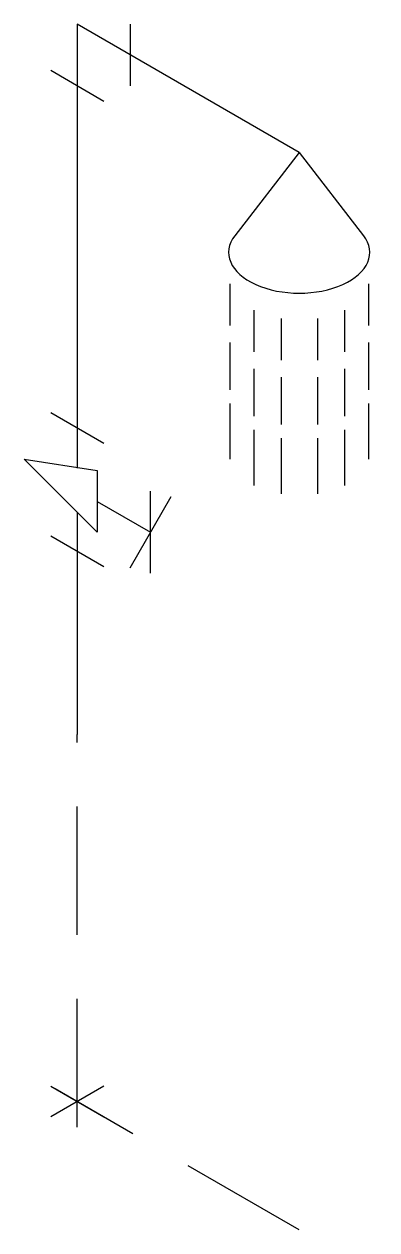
# Model space of a CAD drawing. Header units: millimetres. Extents: x -9837.47 to -9836.79, y -28.38 to -26.03.
import ezdxf

# ---------------------------------------------------------------- set-up
doc = ezdxf.new("R2010")
doc.units = ezdxf.units.MM
doc.linetypes.add('HIDDEN', pattern=[0.375, 0.25, -0.125])
doc.layers.add('Tub_iso_instalações', color=2, linetype='Continuous')

msp = doc.modelspace()

# ---------------------------------------------------------------- linework, layer by layer
at = {"layer": 'Tub_iso_instalações', "color": 3, "linetype": 'Continuous'}
for p, q in [((-9837.3709, -26.0259), (-9837.3709, -26.8916)), ((-9836.9378, -26.2759), (-9837.3709, -26.0259)), ((-9837.3709, -26.9772), (-9837.3709, -27.4102))]:
    msp.add_line(p, q, dxfattribs=at)
at = {"layer": 'Tub_iso_instalações'}
for p, q in [((-9837.2669, -26.1459), (-9837.2669, -26.0259)), ((-9837.4228, -26.1159), (-9837.3189, -26.1759)), ((-9836.9378, -26.2759), (-9837.0636, -26.4383)), ((-9836.9378, -26.2759), (-9836.8121, -26.4383)), ((-9837.0731, -26.5323), (-9837.0731, -26.6132)), ((-9836.8026, -26.5323), (-9836.8026, -26.6132)), ((-9837.0262, -26.5835), (-9837.0262, -26.6645)), ((-9836.9734, -26.5999), (-9836.9734, -26.6808)), ((-9836.9022, -26.5999), (-9836.9022, -26.6808)), ((-9836.8495, -26.5835), (-9836.8495, -26.6645)), ((-9837.0731, -26.6462), (-9837.0731, -26.7387)), ((-9836.8026, -26.6462), (-9836.8026, -26.7387)), ((-9837.0262, -26.6975), (-9837.0262, -26.79)), ((-9836.9734, -26.7138), (-9836.9734, -26.8063)), ((-9836.9022, -26.7138), (-9836.9022, -26.8063)), ((-9836.8495, -26.6975), (-9836.8495, -26.79)), ((-9837.0731, -26.7651), (-9837.0731, -26.8741)), ((-9836.8026, -26.7651), (-9836.8026, -26.8741)), ((-9837.3189, -26.8436), (-9837.4228, -26.7836)), ((-9837.0262, -26.8164), (-9837.0262, -26.9254)), ((-9836.9734, -26.8327), (-9836.9734, -26.9417)), ((-9836.9022, -26.8327), (-9836.9022, -26.9417)), ((-9836.8495, -26.8164), (-9836.8495, -26.9254)), ((-9837.4748, -26.8736), (-9837.3319, -27.0161)), ((-9837.4748, -26.8736), (-9837.3319, -26.8961)), ((-9837.3319, -26.8961), (-9837.3319, -27.0161)), ((-9837.268, -27.0854), (-9837.188, -26.9468)), ((-9837.228, -27.0961), (-9837.228, -26.9361)), ((-9837.3319, -26.9561), (-9837.228, -27.0161)), ((-9837.3189, -27.0836), (-9837.4228, -27.0236))]:
    msp.add_line(p, q, dxfattribs=at)
at = {"layer": 'Tub_iso_instalações', "color": 1, "linetype": 'HIDDEN'}
for p, q in [((-9837.3709, -28.1759), (-9837.3709, -27.4102)), ((-9837.4228, -28.0959), (-9837.3189, -28.1559)), ((-9837.3189, -28.0959), (-9837.4228, -28.1559)), ((-9836.9378, -28.3759), (-9837.4142, -28.1009))]:
    msp.add_line(p, q, dxfattribs=at)
at = {"layer": 'Tub_iso_instalações'}
msp.add_ellipse((-9836.9378, -26.4708), major_axis=(0.1378, 0), ratio=0.57735, start_param=2.721058, end_param=6.70372, dxfattribs=at)

doc.saveas('drawing.dxf')
